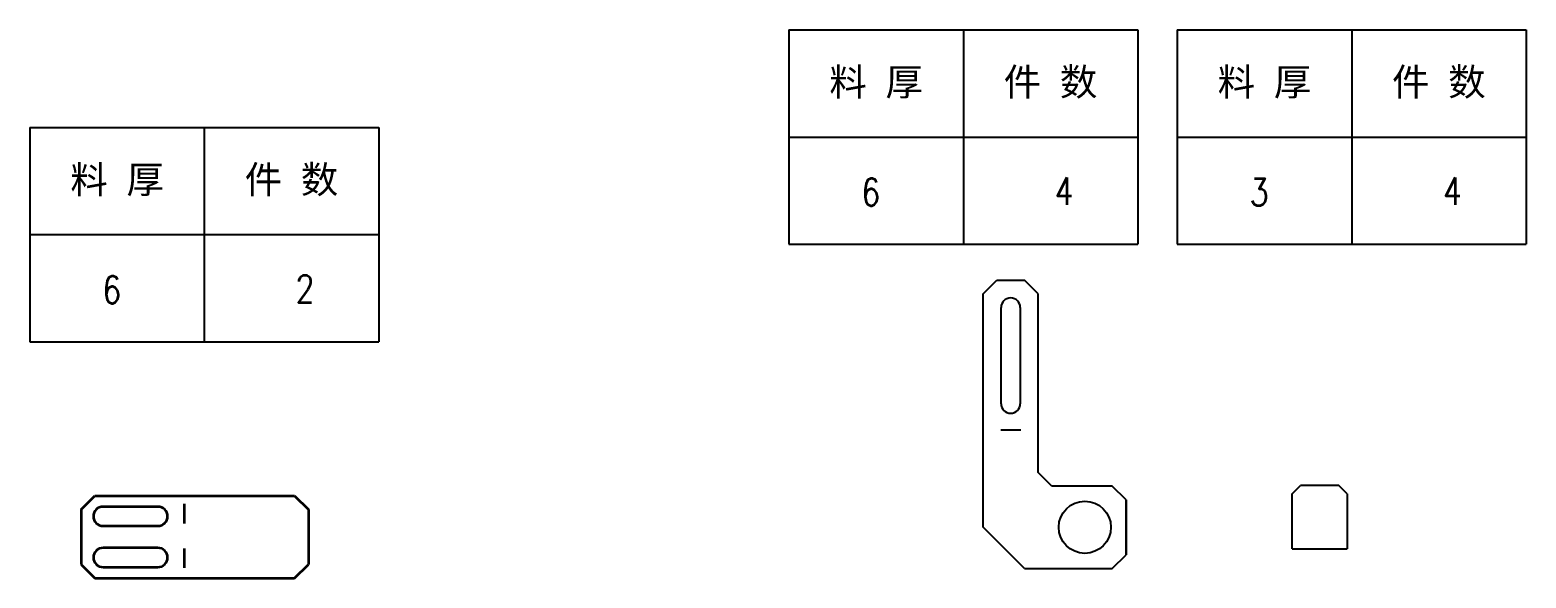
# Model space of a CAD drawing. Header units: millimetres. Extents: x -162325 to -83245, y 277409 to 326486.
# Drawn here: x -160229 to -159684, y 298699 to 298899 of the extents above; entities that cross this region are included whole.
import ezdxf
from ezdxf.enums import TextEntityAlignment as Align

# ---------------------------------------------------------------- set-up
doc = ezdxf.new("R2010")
doc.units = ezdxf.units.MM
doc.styles.add('DIM', font='romans.shx', dxfattribs={"width": 0.8, "bigfont": 'bigfont.shx'})
doc.styles.get("Standard").update_dxf_attribs({"font": 'txt', "bigfont": 'gbcbig.shx'})

# ---------------------------------------------------------------- blocks, each defined once
blk = doc.blocks.new('*T608')
at = {"color": 0, "linetype": 'ByBlock', "lineweight": -2, "transparency": 16777216}
for p, q in [((0, 0), (127, 0)), ((0, 0), (0, -78)), ((63.5, 0), (63.5, -78)), ((127, 0), (127, -78)), ((0, -39), (127, -39)), ((0, -78), (127, -78))]:
    blk.add_line(p, q, dxfattribs=at)
at = {"color": 0, "transparency": 16777216, "char_height": 10, "width": 60.5, "attachment_point": 5}
for s, insert in [('{\\fSimSun|b0|i0|c134|p2;料 厚}', (31.75, -19.5)), ('{\\fSimSun|b0|i0|c134|p2;件 数}', (95.25, -19.5))]:
    blk.add_mtext(s, dxfattribs=dict(at, insert=insert))
blk = doc.blocks.new('拆图参数')
blk.add_blockref('*T608', (-63.5, 78))
at = {"style": 'DIM', "width": 0.8}
blk.add_attdef('6', text='', height=10, dxfattribs=at).set_placement((-37.13, 18.91), align=Align.MIDDLE_LEFT)
blk.add_attdef('1', text='', height=10, dxfattribs=at).set_placement((36.65, 19.27), align=Align.MIDDLE_CENTER)

msp = doc.modelspace()

# ---------------------------------------------------------------- linework, layer by layer
at = {"color": 7}
for p, q in [((-159882.003, 298802.643), (-159877.003, 298807.643)), ((-159877.003, 298807.643), (-159867.003, 298807.643)), ((-159862.003, 298802.643), (-159867.003, 298807.643)), ((-159882.003, 298717.643), (-159882.003, 298802.643)), ((-159862.003, 298737.643), (-159862.003, 298802.643)), ((-159875.503, 298762.643), (-159875.503, 298797.643)), ((-159868.503, 298797.643), (-159868.503, 298762.643)), ((-159875.542, 298753.143), (-159868.317, 298753.143)), ((-159857.003, 298732.643), (-159862.003, 298737.643)), ((-159835.003, 298732.643), (-159857.003, 298732.643)), ((-159830.003, 298727.643), (-159835.003, 298732.643)), ((-159769.531, 298729.827), (-159766.531, 298732.827)), ((-159752.531, 298732.827), (-159766.531, 298732.827)), ((-159749.531, 298729.827), (-159752.531, 298732.827)), ((-159830.003, 298707.643), (-159830.003, 298727.643)), ((-159830.003, 298727.643), (-159830.003, 298707.643)), ((-159769.531, 298709.827), (-159769.531, 298729.827)), ((-159749.531, 298729.827), (-159749.531, 298709.827)), ((-159867.003, 298702.643), (-159882.003, 298717.643)), ((-159769.531, 298709.827), (-159749.531, 298709.827)), ((-159835.003, 298702.643), (-159830.003, 298707.643)), ((-159867.003, 298702.643), (-159835.003, 298702.643))]:
    msp.add_line(p, q, dxfattribs=at)
at = {"color": 7, "lineweight": 35}
for p, q in [((-160210.497, 298724.135), (-160205.497, 298729.135)), ((-160205.497, 298729.135), (-160132.717, 298729.135)), ((-160182.497, 298725.135), (-160202.497, 298725.135)), ((-160172.997, 298726.112), (-160172.997, 298719.046)), ((-160132.717, 298729.135), (-160127.717, 298724.135)), ((-160210.497, 298724.135), (-160210.497, 298704.135)), ((-160127.717, 298724.135), (-160127.717, 298704.135)), ((-160202.497, 298718.135), (-160182.497, 298718.135)), ((-160182.497, 298710.135), (-160202.497, 298710.135)), ((-160172.997, 298709.947), (-160172.997, 298702.881)), ((-160210.497, 298704.135), (-160205.497, 298699.135)), ((-160202.497, 298703.135), (-160182.497, 298703.135)), ((-160132.717, 298699.135), (-160127.717, 298704.135)), ((-160205.497, 298699.135), (-160132.717, 298699.135))]:
    msp.add_line(p, q, dxfattribs=at)
at = {"color": 7}
msp.add_circle((-159845.003, 298717.643), 9.5, dxfattribs=at)
for centre, start, end in [((-159872.003, 298797.643), 0, 180), ((-159872.003, 298762.643), 180, 0)]:
    msp.add_arc(centre, 3.5, start, end, dxfattribs=at)
at = {"color": 7, "lineweight": 35}
for centre, start, end in [((-160202.497, 298721.635), 90, 270), ((-160182.497, 298721.635), 270, 90), ((-160202.497, 298706.635), 90, 270), ((-160182.497, 298706.635), 270, 90)]:
    msp.add_arc(centre, 3.5, start, end, dxfattribs=at)

# ---------------------------------------------------------------- block references
for p, values in [((-159889.238, 298820.752), {'1': '4', '6': '6'}), ((-159747.837, 298820.752), {'1': '4', '6': '3'}), ((-160165.607, 298785.208), {'1': '2', '6': '6'})]:
    msp.add_blockref('拆图参数', p).add_auto_attribs(values)

doc.saveas('drawing.dxf')
